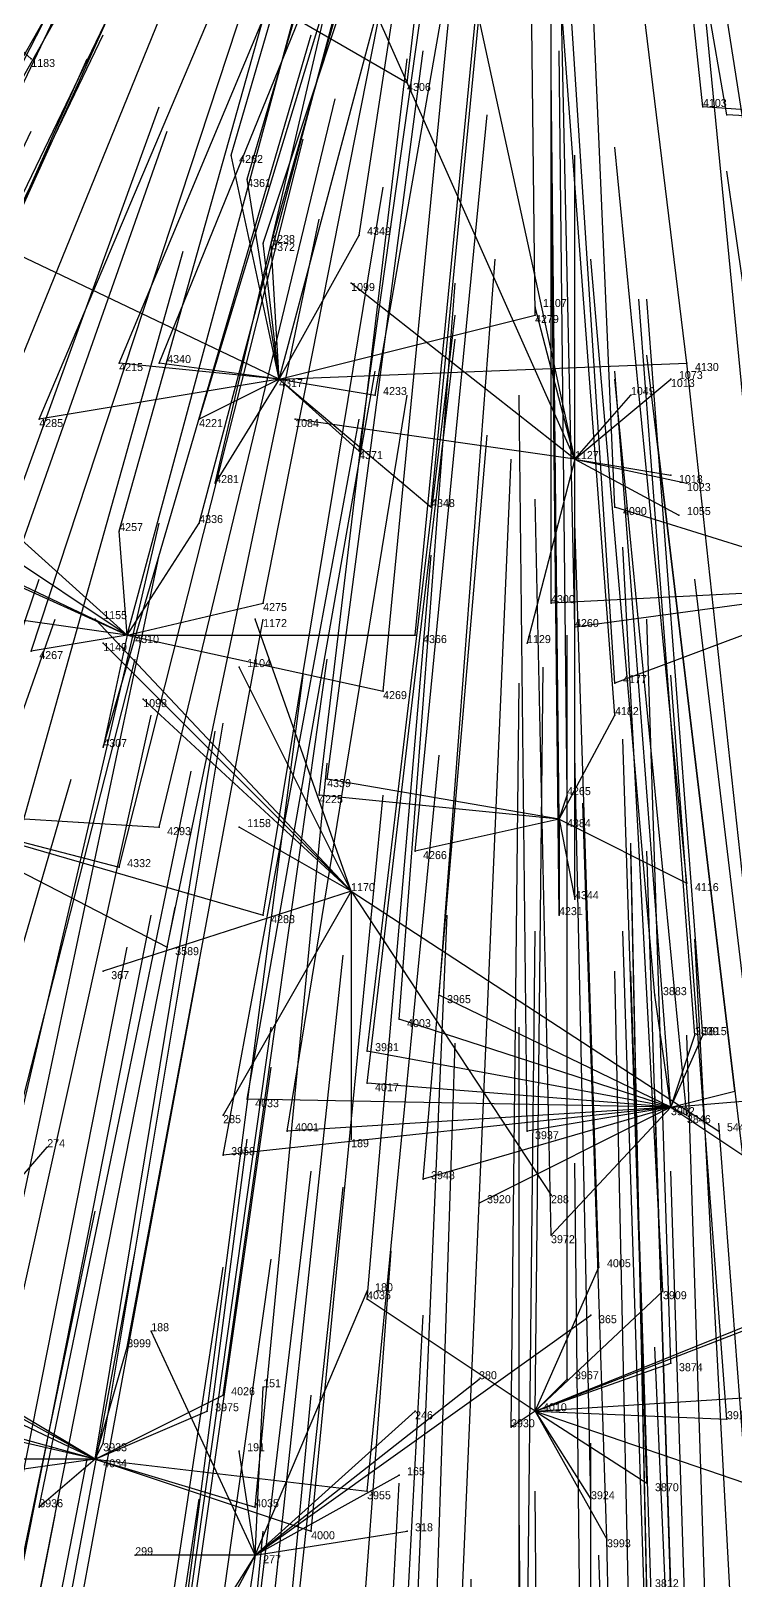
# Model space of a CAD drawing. Extents: x -0.5 to 0.59, y -0.5 to 0.58.
# Drawn here: x -0.067 to 0.021, y -0.3251 to -0.1315 of the extents above; entities that cross this region are included whole.
import ezdxf

# ---------------------------------------------------------------- set-up
doc = ezdxf.new("R2010")
doc.units = 0
for name, color, linetype in [('Facilities', 3, 'CONTINUOUS'), ('Facilities_lines', 3, 'CONTINUOUS'), ('Normals', 1, 'CONTINUOUS'), ('Source_points', 5, 'CONTINUOUS'), ('Text', 3, 'CONTINUOUS')]:
    doc.layers.add(name, color=color, linetype=linetype)

msp = doc.modelspace()

# ---------------------------------------------------------------- linework, layer by layer
at = {"layer": 'Facilities', "color": 3}
for p in [(-0.036, -0.175, -0.447), (0.001, -0.185, -1.25), (-0.055, -0.207, -0.537), (-0.001, -0.23, -0.575), (-0.027, -0.239, -1.25), (0.013, -0.266, -0.666), (-0.004, -0.304, -0.76), (-0.059, -0.31, -0.79), (-0.039, -0.322, -1.25)]:
    msp.add_point(p, dxfattribs=at)
at = {"layer": 'Facilities_lines', "color": 3}
for p, q in [((-0.126, -0.082, -1.25), (-0.067, -0.135, -1.25)), ((-0.07, -0.109, -0.324), (-0.02, -0.138, -0.35)), ((0.001, -0.185, -1.25), (-0.024, -0.129, -1.25)), ((0.001, -0.185, -1.25), (-0.011, -0.13, -1.25)), ((0.06, -0.144, -0.39), (0.017, -0.141, -0.354)), ((0.06, -0.144, -0.39), (0.02, -0.142, -0.358)), ((-0.036, -0.175, -0.447), (-0.042, -0.147, -0.383)), ((-0.036, -0.175, -0.447), (-0.04, -0.15, -0.389)), ((-0.036, -0.175, -0.447), (-0.078, -0.155, -0.434)), ((-0.036, -0.175, -0.447), (-0.038, -0.158, -0.407)), ((-0.036, -0.175, -0.447), (-0.037, -0.158, -0.406)), ((-0.036, -0.175, -0.447), (-0.026, -0.157, -0.397)), ((0.001, -0.185, -1.25), (-0.027, -0.163, -1.25)), ((0.001, -0.185, -1.25), (-0.004, -0.166, -1.25)), ((-0.036, -0.175, -0.447), (-0.004, -0.167, -0.417)), ((-0.036, -0.175, -0.447), (-0.056, -0.173, -0.455)), ((-0.036, -0.175, -0.447), (-0.051, -0.173, -0.451)), ((-0.036, -0.175, -0.447), (0.015, -0.173, -0.435)), ((-0.036, -0.175, -0.447), (-0.066, -0.18, -0.48)), ((-0.036, -0.175, -0.447), (-0.046, -0.18, -0.466)), ((-0.036, -0.175, -0.447), (-0.044, -0.188, -0.483)), ((-0.036, -0.175, -0.447), (-0.024, -0.177, -0.446)), ((-0.036, -0.175, -0.447), (-0.017, -0.191, -0.479)), ((-0.036, -0.175, -0.447), (-0.026, -0.184, -0.465)), ((0.001, -0.185, -1.25), (0.013, -0.175, -1.25)), ((0.001, -0.185, -1.25), (0.013, -0.175, -1.25)), ((0.001, -0.185, -1.25), (0.008, -0.177, -1.25)), ((0.001, -0.185, -1.25), (-0.034, -0.18, -1.25)), ((0.001, -0.185, -1.25), (-0.005, -0.208, -1.25)), ((0.001, -0.185, -1.25), (0.013, -0.187, -1.25)), ((0.001, -0.185, -1.25), (0.015, -0.188, -1.25)), ((0.001, -0.185, -1.25), (0.014, -0.192, -1.25)), ((-0.055, -0.207, -0.537), (-0.085, -0.187, -0.514)), ((-0.055, -0.207, -0.537), (-0.095, -0.188, -0.527)), ((-0.055, -0.207, -0.537), (-0.075, -0.189, -0.507)), ((0.038, -0.201, -0.51), (0.006, -0.191, -0.479)), ((-0.055, -0.207, -0.537), (-0.086, -0.193, -0.529)), ((-0.055, -0.207, -0.537), (-0.046, -0.193, -0.496)), ((-0.055, -0.207, -0.537), (-0.056, -0.194, -0.504)), ((-0.055, -0.207, -0.537), (-0.098, -0.201, -0.559)), ((-0.055, -0.207, -0.537), (-0.098, -0.201, -0.558)), ((0.038, -0.201, -0.51), (-0.002, -0.203, -0.507)), ((0.038, -0.201, -0.51), (0.001, -0.206, -0.515)), ((0.038, -0.201, -0.51), (0.006, -0.213, -0.533)), ((-0.055, -0.207, -0.537), (-0.038, -0.203, -0.518)), ((-0.027, -0.239, -1.25), (-0.059, -0.205, -1.25)), ((-0.027, -0.239, -1.25), (-0.039, -0.205, -1.25)), ((-0.055, -0.207, -0.537), (-0.067, -0.209, -0.549)), ((-0.055, -0.207, -0.537), (-0.058, -0.221, -0.571)), ((-0.055, -0.207, -0.537), (-0.023, -0.214, -0.539)), ((-0.055, -0.207, -0.537), (-0.019, -0.207, -0.521)), ((-0.027, -0.239, -1.25), (-0.058, -0.208, -1.25)), ((-0.027, -0.239, -1.25), (-0.041, -0.211, -1.25)), ((-0.027, -0.239, -1.25), (-0.053, -0.215, -1.25)), ((-0.001, -0.23, -0.575), (0.006, -0.217, -0.542)), ((-0.001, -0.23, -0.575), (-0.03, -0.225, -0.568)), ((-0.001, -0.23, -0.575), (-0.031, -0.227, -0.573)), ((-0.001, -0.23, -0.575), (0, -0.227, -0.567)), ((-0.083, -0.229, -0.608), (-0.05, -0.246, -0.628)), ((-0.083, -0.229, -0.608), (-0.038, -0.242, -0.614)), ((-0.083, -0.229, -0.608), (-0.051, -0.231, -0.591)), ((-0.083, -0.229, -0.608), (-0.056, -0.236, -0.605)), ((-0.001, -0.23, -0.575), (-0.019, -0.234, -0.588)), ((-0.001, -0.23, -0.575), (-0.001, -0.242, -0.605)), ((-0.001, -0.23, -0.575), (0.015, -0.238, -0.597)), ((-0.001, -0.23, -0.575), (0.001, -0.24, -0.6)), ((-0.027, -0.239, -1.25), (-0.041, -0.231, -1.25)), ((-0.027, -0.239, -1.25), (-0.058, -0.249, -1.25)), ((-0.027, -0.239, -1.25), (-0.043, -0.267, -1.25)), ((-0.027, -0.239, -1.25), (-0.027, -0.27, -1.25)), ((-0.027, -0.239, -1.25), (-0.002, -0.277, -1.25)), ((-0.027, -0.239, -1.25), (0.019, -0.269, -1.25)), ((0.013, -0.266, -0.666), (-0.016, -0.252, -0.631)), ((0.013, -0.266, -0.666), (0.011, -0.252, -0.63)), ((0.013, -0.266, -0.666), (-0.021, -0.255, -0.64)), ((0.013, -0.266, -0.666), (0.017, -0.257, -0.644)), ((0.013, -0.266, -0.666), (0.016, -0.257, -0.643)), ((0.013, -0.266, -0.666), (-0.025, -0.259, -0.65)), ((0.013, -0.266, -0.666), (-0.025, -0.263, -0.66)), ((0.013, -0.266, -0.666), (-0.04, -0.265, -0.671)), ((0.013, -0.266, -0.666), (0.021, -0.264, -0.662)), ((0.013, -0.266, -0.666), (0.025, -0.265, -0.666)), ((0.013, -0.266, -0.666), (-0.043, -0.272, -0.687)), ((0.013, -0.266, -0.666), (-0.035, -0.269, -0.677)), ((0.013, -0.266, -0.666), (-0.018, -0.275, -0.688)), ((0.013, -0.266, -0.666), (-0.011, -0.278, -0.695)), ((0.013, -0.266, -0.666), (-0.005, -0.269, -0.674)), ((0.013, -0.266, -0.666), (-0.002, -0.282, -0.706)), ((0.013, -0.266, -0.666), (0.015, -0.267, -0.669)), ((0.013, -0.266, -0.666), (0.022, -0.272, -0.681)), ((-0.097, -0.308, -1.25), (-0.065, -0.271, -1.25)), ((-0.004, -0.304, -0.76), (0.048, -0.283, -0.718)), ((-0.004, -0.304, -0.76), (0.004, -0.286, -0.714)), ((-0.059, -0.31, -0.79), (-0.096, -0.288, -0.759)), ((-0.039, -0.322, -1.25), (-0.025, -0.289, -1.25)), ((-0.004, -0.304, -0.76), (-0.025, -0.29, -0.727)), ((-0.004, -0.304, -0.76), (0.012, -0.289, -0.724)), ((-0.039, -0.322, -1.25), (0.003, -0.292, -1.25)), ((-0.004, -0.304, -0.76), (0.027, -0.292, -0.734)), ((-0.059, -0.31, -0.79), (-0.095, -0.293, -0.77)), ((-0.039, -0.322, -1.25), (-0.052, -0.294, -1.25)), ((-0.059, -0.31, -0.79), (-0.113, -0.295, -0.791)), ((-0.059, -0.31, -0.79), (-0.055, -0.296, -0.752)), ((-0.004, -0.304, -0.76), (0.013, -0.298, -0.746)), ((-0.059, -0.31, -0.79), (-0.077, -0.3, -0.774)), ((-0.039, -0.322, -1.25), (-0.011, -0.3, -1.25)), ((-0.004, -0.304, -0.76), (0, -0.3, -0.75)), ((-0.059, -0.31, -0.79), (-0.043, -0.302, -0.762)), ((-0.039, -0.322, -1.25), (-0.038, -0.301, -1.25)), ((-0.004, -0.304, -0.76), (0.043, -0.301, -0.759)), ((-0.059, -0.31, -0.79), (-0.045, -0.304, -0.767)), ((-0.039, -0.322, -1.25), (-0.019, -0.304, -1.25)), ((-0.004, -0.304, -0.76), (-0.007, -0.306, -0.765)), ((-0.004, -0.304, -0.76), (0.034, -0.317, -0.796)), ((-0.004, -0.304, -0.76), (0.01, -0.313, -0.783)), ((-0.004, -0.304, -0.76), (0.003, -0.315, -0.786)), ((-0.004, -0.304, -0.76), (0.005, -0.32, -0.8)), ((-0.004, -0.304, -0.76), (0.02, -0.305, -0.763)), ((-0.059, -0.31, -0.79), (-0.072, -0.307, -0.789)), ((-0.059, -0.31, -0.79), (-0.058, -0.308, -0.785)), ((-0.039, -0.322, -1.25), (-0.041, -0.309, -1.25)), ((-0.059, -0.31, -0.79), (-0.099, -0.31, -0.813)), ((-0.059, -0.31, -0.79), (-0.088, -0.314, -0.815)), ((-0.059, -0.31, -0.79), (-0.066, -0.316, -0.807)), ((-0.059, -0.31, -0.79), (-0.025, -0.314, -0.788)), ((-0.059, -0.31, -0.79), (-0.032, -0.319, -0.802)), ((-0.059, -0.31, -0.79), (-0.039, -0.316, -0.795)), ((-0.039, -0.322, -1.25), (-0.021, -0.312, -1.25)), ((-0.039, -0.322, -1.25), (-0.02, -0.319, -1.25)), ((-0.039, -0.322, -1.25), (-0.058, -0.352, -1.25)), ((-0.039, -0.322, -1.25), (-0.054, -0.322, -1.25)), ((-0.039, -0.322, -1.25), (-0.053, -0.348, -1.25)), ((-0.039, -0.322, -1.25), (-0.042, -0.342, -1.25))]:
    msp.add_line(p, q, dxfattribs=at)
at = {"layer": 'Normals', "color": 1}
for p, q in [((-0.02, -0.138, -0.35), (-0.009, -0.046, -0.387)), ((0.017, -0.141, -0.354), (0.007, -0.048, -0.39)), ((0.02, -0.142, -0.358), (0.004, -0.05, -0.394)), ((-0.042, -0.147, -0.383), (-0.016, -0.058, -0.421)), ((-0.071, -0.14, -0.392), (-0.025, -0.059, -0.43)), ((-0.04, -0.15, -0.389), (-0.014, -0.062, -0.427)), ((-0.026, -0.157, -0.397), (-0.012, -0.066, -0.436)), ((-0.038, -0.158, -0.407), (-0.009, -0.071, -0.446)), ((-0.037, -0.158, -0.406), (-0.012, -0.07, -0.445)), ((-0.078, -0.155, -0.434), (-0.033, -0.075, -0.473)), ((-0.004, -0.167, -0.417), (-0.005, -0.076, -0.458)), ((0.015, -0.173, -0.435), (0.004, -0.083, -0.475)), ((-0.036, -0.175, -0.447), (-0.012, -0.085, -0.482)), ((-0.056, -0.173, -0.455), (-0.02, -0.087, -0.492)), ((-0.051, -0.173, -0.451), (-0.016, -0.087, -0.488)), ((-0.024, -0.177, -0.446), (-0.008, -0.086, -0.484)), ((-0.046, -0.18, -0.466), (-0.019, -0.091, -0.501)), ((-0.026, -0.184, -0.465), (-0.013, -0.092, -0.502)), ((-0.066, -0.18, -0.48), (-0.03, -0.095, -0.518)), ((-0.044, -0.188, -0.483), (-0.023, -0.098, -0.52)), ((-0.017, -0.191, -0.479), (-0.008, -0.099, -0.517)), ((0.006, -0.191, -0.479), (0.002, -0.099, -0.517)), ((-0.085, -0.187, -0.514), (-0.045, -0.104, -0.552)), ((-0.075, -0.189, -0.507), (-0.04, -0.103, -0.545)), ((-0.046, -0.193, -0.496), (-0.022, -0.103, -0.534)), ((0.03, -0.194, -0.49), (0.016, -0.104, -0.531)), ((-0.095, -0.188, -0.527), (-0.053, -0.106, -0.565)), ((-0.056, -0.194, -0.504), (-0.031, -0.105, -0.542)), ((-0.086, -0.193, -0.529), (-0.048, -0.109, -0.568)), ((-0.002, -0.203, -0.507), (-0.002, -0.11, -0.544)), ((-0.038, -0.203, -0.518), (-0.02, -0.112, -0.555)), ((0.001, -0.206, -0.515), (-0.001, -0.114, -0.554)), ((-0.019, -0.207, -0.521), (-0.01, -0.115, -0.558)), ((0.025, -0.208, -0.523), (0.016, -0.116, -0.561)), ((-0.098, -0.201, -0.559), (-0.058, -0.117, -0.596)), ((-0.098, -0.201, -0.558), (-0.058, -0.117, -0.596)), ((-0.055, -0.207, -0.537), (-0.031, -0.118, -0.573)), ((-0.067, -0.209, -0.549), (-0.038, -0.121, -0.586)), ((0.006, -0.213, -0.533), (0, -0.121, -0.572)), ((-0.023, -0.214, -0.539), (-0.014, -0.122, -0.577)), ((0.006, -0.217, -0.542), (-0.001, -0.124, -0.58)), ((-0.098, -0.215, -0.592), (-0.058, -0.132, -0.63)), ((-0.058, -0.221, -0.571), (-0.032, -0.132, -0.607)), ((-0.098, -0.22, -0.602), (-0.06, -0.135, -0.639)), ((-0.067, -0.135, -1.25), (-0.067, -0.135, -1.15)), ((-0.031, -0.227, -0.573), (-0.02, -0.135, -0.611)), ((-0.03, -0.225, -0.568), (-0.018, -0.134, -0.606)), ((0, -0.227, -0.567), (-0.001, -0.134, -0.605)), ((-0.001, -0.23, -0.575), (-0.002, -0.137, -0.613)), ((-0.083, -0.229, -0.608), (-0.051, -0.141, -0.645)), ((-0.051, -0.231, -0.591), (-0.029, -0.14, -0.628)), ((-0.019, -0.234, -0.588), (-0.01, -0.142, -0.625)), ((-0.107, -0.228, -0.629), (-0.067, -0.144, -0.666)), ((-0.081, -0.232, -0.614), (-0.05, -0.144, -0.651)), ((-0.056, -0.236, -0.605), (-0.033, -0.145, -0.642)), ((0.001, -0.24, -0.6), (0.001, -0.147, -0.638)), ((0.015, -0.238, -0.597), (0.006, -0.146, -0.635)), ((0.033, -0.24, -0.607), (0.02, -0.149, -0.645)), ((-0.038, -0.242, -0.614), (-0.023, -0.151, -0.651)), ((-0.001, -0.242, -0.605), (-0.002, -0.15, -0.643)), ((-0.05, -0.246, -0.628), (-0.031, -0.155, -0.665)), ((-0.073, -0.248, -0.647), (-0.048, -0.159, -0.684)), ((-0.016, -0.252, -0.631), (-0.009, -0.16, -0.67)), ((0.011, -0.252, -0.63), (0.003, -0.16, -0.669)), ((-0.027, -0.163, -1.25), (-0.027, -0.163, -1.15)), ((-0.021, -0.255, -0.64), (-0.014, -0.163, -0.679)), ((-0.004, -0.166, -1.25), (-0.004, -0.166, -1.15)), ((0.016, -0.257, -0.643), (0.009, -0.165, -0.681)), ((0.017, -0.257, -0.644), (0.01, -0.165, -0.682)), ((-0.025, -0.259, -0.65), (-0.014, -0.167, -0.687)), ((-0.025, -0.263, -0.66), (-0.014, -0.17, -0.697)), ((0.021, -0.264, -0.662), (0.01, -0.172, -0.7)), ((-0.04, -0.265, -0.671), (-0.024, -0.174, -0.708)), ((0.013, -0.266, -0.666), (0.006, -0.174, -0.704)), ((0.025, -0.265, -0.666), (0.015, -0.173, -0.704)), ((0.015, -0.267, -0.669), (0.006, -0.175, -0.707)), ((0.013, -0.175, -1.25), (0.013, -0.175, -1.15)), ((0.013, -0.175, -1.25), (0.013, -0.175, -1.15)), ((-0.035, -0.269, -0.677), (-0.02, -0.177, -0.714)), ((-0.005, -0.269, -0.674), (-0.006, -0.177, -0.711)), ((0.008, -0.177, -1.25), (0.008, -0.177, -1.15)), ((-0.043, -0.272, -0.687), (-0.026, -0.18, -0.724)), ((-0.034, -0.18, -1.25), (-0.034, -0.18, -1.15)), ((0.022, -0.272, -0.681), (0.011, -0.18, -0.719)), ((-0.018, -0.275, -0.688), (-0.01, -0.182, -0.725)), ((-0.011, -0.278, -0.695), (-0.007, -0.185, -0.732)), ((0.001, -0.185, -1.25), (0.001, -0.185, -1.15)), ((0.013, -0.187, -1.25), (0.013, -0.187, -1.15)), ((0.015, -0.188, -1.25), (0.015, -0.188, -1.15)), ((-0.002, -0.282, -0.706), (-0.004, -0.19, -0.743)), ((-0.072, -0.283, -0.729), (-0.051, -0.193, -0.768)), ((0.004, -0.286, -0.714), (0.001, -0.193, -0.751)), ((0.014, -0.192, -1.25), (0.014, -0.192, -1.15)), ((-0.07, -0.287, -0.739), (-0.051, -0.197, -0.777)), ((-0.025, -0.29, -0.727), (-0.017, -0.197, -0.765)), ((0.012, -0.289, -0.724), (0.007, -0.196, -0.761)), ((-0.096, -0.288, -0.759), (-0.066, -0.2, -0.796)), ((0.027, -0.292, -0.734), (0.016, -0.2, -0.772)), ((-0.095, -0.293, -0.77), (-0.064, -0.205, -0.807)), ((-0.059, -0.205, -1.25), (-0.059, -0.205, -1.15)), ((-0.055, -0.296, -0.752), (-0.038, -0.205, -0.789)), ((-0.039, -0.205, -1.25), (-0.039, -0.205, -1.15)), ((0.013, -0.298, -0.746), (0.01, -0.205, -0.783)), ((0, -0.3, -0.75), (0, -0.207, -0.786)), ((-0.058, -0.208, -1.25), (-0.058, -0.208, -1.15)), ((-0.005, -0.208, -1.25), (-0.005, -0.208, -1.15)), ((-0.077, -0.3, -0.774), (-0.054, -0.21, -0.812)), ((-0.043, -0.302, -0.762), (-0.03, -0.21, -0.8)), ((-0.041, -0.211, -1.25), (-0.041, -0.211, -1.15)), ((-0.004, -0.304, -0.76), (-0.003, -0.211, -0.797)), ((-0.045, -0.304, -0.767), (-0.033, -0.212, -0.805)), ((0.02, -0.305, -0.763), (0.013, -0.212, -0.8)), ((-0.007, -0.306, -0.765), (-0.006, -0.213, -0.803)), ((-0.053, -0.215, -1.25), (-0.053, -0.215, -1.15)), ((-0.072, -0.307, -0.789), (-0.052, -0.217, -0.827)), ((-0.058, -0.308, -0.785), (-0.043, -0.218, -0.823)), ((-0.059, -0.31, -0.79), (-0.044, -0.219, -0.828)), ((0.01, -0.313, -0.783), (0.007, -0.22, -0.821)), ((-0.025, -0.314, -0.788), (-0.016, -0.222, -0.826)), ((0.003, -0.315, -0.786), (0.001, -0.222, -0.824)), ((-0.066, -0.316, -0.807), (-0.047, -0.224, -0.843)), ((-0.039, -0.316, -0.795), (-0.03, -0.223, -0.832)), ((-0.088, -0.314, -0.815), (-0.062, -0.225, -0.852)), ((-0.032, -0.319, -0.802), (-0.023, -0.227, -0.84)), ((0.005, -0.32, -0.8), (0.002, -0.228, -0.838)), ((-0.041, -0.231, -1.25), (-0.041, -0.231, -1.15)), ((0.01, -0.326, -0.814), (0.008, -0.233, -0.852)), ((0.01, -0.327, -0.818), (0.008, -0.234, -0.855)), ((0.013, -0.327, -0.818), (0.01, -0.234, -0.855)), ((-0.027, -0.239, -1.25), (-0.027, -0.239, -1.15)), ((-0.067, -0.332, -0.847), (-0.049, -0.241, -0.884)), ((-0.07, -0.333, -0.851), (-0.052, -0.242, -0.887)), ((-0.019, -0.335, -0.839), (-0.015, -0.242, -0.876)), ((-0.005, -0.337, -0.843), (-0.004, -0.244, -0.88)), ((0.01, -0.337, -0.842), (0.007, -0.244, -0.88)), ((0.021, -0.338, -0.846), (0.016, -0.245, -0.883)), ((-0.073, -0.337, -0.862), (-0.055, -0.246, -0.899)), ((-0.038, -0.34, -0.855), (-0.028, -0.247, -0.891)), ((-0.063, -0.34, -0.864), (-0.046, -0.248, -0.901)), ((-0.058, -0.249, -1.25), (-0.058, -0.249, -1.15)), ((0.008, -0.342, -0.854), (0.006, -0.249, -0.892)), ((0.011, -0.342, -0.855), (0.008, -0.249, -0.892)), ((-0.05, -0.348, -0.879), (-0.037, -0.256, -0.917)), ((-0.006, -0.349, -0.873), (-0.006, -0.256, -0.91)), ((0.018, -0.35, -0.876), (0.015, -0.257, -0.913)), ((-0.017, -0.35, -0.877), (-0.014, -0.258, -0.914)), ((-0.05, -0.352, -0.89), (-0.037, -0.261, -0.928)), ((0.014, -0.357, -0.894), (0.011, -0.264, -0.931)), ((-0.043, -0.267, -1.25), (-0.043, -0.267, -1.15)), ((0.026, -0.36, -0.903), (0.019, -0.268, -0.94)), ((0.019, -0.269, -1.25), (0.019, -0.269, -1.15)), ((-0.065, -0.271, -1.25), (-0.065, -0.271, -1.15)), ((-0.052, -0.362, -0.916), (-0.04, -0.27, -0.952)), ((-0.027, -0.27, -1.25), (-0.027, -0.27, -1.15)), ((-0.043, -0.366, -0.922), (-0.032, -0.274, -0.959)), ((0.002, -0.366, -0.915), (0.001, -0.273, -0.952)), ((0.016, -0.367, -0.919), (0.013, -0.274, -0.955)), ((-0.038, -0.369, -0.928), (-0.028, -0.276, -0.964)), ((-0.015, -0.371, -0.928), (-0.011, -0.278, -0.964)), ((-0.002, -0.277, -1.25), (-0.002, -0.277, -1.15)), ((-0.078, -0.37, -0.944), (-0.059, -0.279, -0.981)), ((-0.071, -0.375, -0.954), (-0.054, -0.284, -0.992)), ((-0.029, -0.377, -0.945), (-0.022, -0.284, -0.982)), ((-0.057, -0.378, -0.955), (-0.043, -0.286, -0.992)), ((-0.05, -0.377, -0.951), (-0.037, -0.285, -0.988)), ((-0.025, -0.289, -1.25), (-0.025, -0.289, -1.15)), ((-0.023, -0.385, -0.963), (-0.018, -0.292, -1)), ((0.003, -0.292, -1.25), (0.003, -0.292, -1.15)), ((-0.052, -0.294, -1.25), (-0.052, -0.294, -1.15)), ((0.015, -0.388, -0.971), (0.011, -0.296, -1.009)), ((-0.011, -0.3, -1.25), (-0.011, -0.3, -1.15)), ((-0.041, -0.395, -0.992), (-0.032, -0.302, -1.029)), ((-0.038, -0.301, -1.25), (-0.038, -0.301, -1.15)), ((-0.019, -0.304, -1.25), (-0.019, -0.304, -1.15)), ((-0.041, -0.309, -1.25), (-0.041, -0.309, -1.15)), ((0.003, -0.401, -1.003), (0.003, -0.308, -1.04)), ((-0.078, -0.402, -1.023), (-0.06, -0.31, -1.06)), ((-0.026, -0.406, -1.016), (-0.021, -0.313, -1.053)), ((-0.021, -0.312, -1.25), (-0.021, -0.312, -1.15)), ((-0.06, -0.407, -1.028), (-0.046, -0.315, -1.065)), ((-0.003, -0.407, -1.017), (-0.004, -0.314, -1.055)), ((-0.082, -0.408, -1.041), (-0.064, -0.317, -1.078)), ((-0.005, -0.409, -1.023), (-0.006, -0.316, -1.06)), ((-0.047, -0.411, -1.034), (-0.038, -0.319, -1.071)), ((-0.02, -0.319, -1.25), (-0.02, -0.319, -1.15)), ((0.007, -0.413, -1.032), (0.005, -0.32, -1.069)), ((-0.054, -0.322, -1.25), (-0.054, -0.322, -1.15)), ((-0.039, -0.322, -1.25), (-0.039, -0.322, -1.15)), ((0.007, -0.415, -1.037), (0.004, -0.322, -1.073)), ((-0.013, -0.418, -1.045), (-0.012, -0.325, -1.083))]:
    msp.add_line(p, q, dxfattribs=at)
at = {"layer": 'Source_points', "color": 5}
for p in [(-0.067, -0.135, -1.25), (-0.02, -0.138, -0.35), (0.017, -0.141, -0.354), (0.02, -0.142, -0.358), (-0.042, -0.147, -0.383), (-0.04, -0.15, -0.389), (-0.038, -0.158, -0.407), (-0.037, -0.158, -0.406), (-0.026, -0.157, -0.397), (-0.027, -0.163, -1.25), (-0.004, -0.166, -1.25), (-0.004, -0.167, -0.417), (-0.056, -0.173, -0.455), (-0.051, -0.173, -0.451), (0.015, -0.173, -0.435), (0.013, -0.175, -1.25), (0.013, -0.175, -1.25), (-0.024, -0.177, -0.446), (0.008, -0.177, -1.25), (-0.066, -0.18, -0.48), (-0.046, -0.18, -0.466), (-0.034, -0.18, -1.25), (-0.026, -0.184, -0.465), (0.013, -0.187, -1.25), (-0.044, -0.188, -0.483), (0.015, -0.188, -1.25), (-0.017, -0.191, -0.479), (0.006, -0.191, -0.479), (-0.046, -0.193, -0.496), (0.014, -0.192, -1.25), (-0.056, -0.194, -0.504), (-0.038, -0.203, -0.518), (-0.002, -0.203, -0.507), (-0.059, -0.205, -1.25), (-0.039, -0.205, -1.25), (-0.019, -0.207, -0.521), (0.001, -0.206, -0.515), (-0.067, -0.209, -0.549), (-0.058, -0.208, -1.25), (-0.005, -0.208, -1.25), (-0.041, -0.211, -1.25), (-0.023, -0.214, -0.539), (0.006, -0.213, -0.533), (-0.053, -0.215, -1.25), (0.006, -0.217, -0.542), (-0.058, -0.221, -0.571), (-0.03, -0.225, -0.568), (-0.031, -0.227, -0.573), (0, -0.227, -0.567), (-0.051, -0.231, -0.591), (-0.041, -0.231, -1.25), (-0.019, -0.234, -0.588), (-0.056, -0.236, -0.605), (0.015, -0.238, -0.597), (0.001, -0.24, -0.6), (-0.038, -0.242, -0.614), (-0.001, -0.242, -0.605), (-0.05, -0.246, -0.628), (-0.058, -0.249, -1.25), (-0.016, -0.252, -0.631), (0.011, -0.252, -0.63), (-0.021, -0.255, -0.64), (0.016, -0.257, -0.643), (0.017, -0.257, -0.644), (-0.025, -0.259, -0.65), (-0.025, -0.263, -0.66), (-0.04, -0.265, -0.671), (0.021, -0.264, -0.662), (-0.043, -0.267, -1.25), (0.015, -0.267, -0.669), (-0.035, -0.269, -0.677), (-0.005, -0.269, -0.674), (0.019, -0.269, -1.25), (-0.065, -0.271, -1.25), (-0.027, -0.27, -1.25), (-0.043, -0.272, -0.687), (-0.018, -0.275, -0.688), (-0.011, -0.278, -0.695), (-0.002, -0.277, -1.25), (-0.002, -0.282, -0.706), (0.004, -0.286, -0.714), (-0.025, -0.289, -1.25), (-0.025, -0.29, -0.727), (0.012, -0.289, -0.724), (0.003, -0.292, -1.25), (-0.052, -0.294, -1.25), (-0.055, -0.296, -0.752), (0.013, -0.298, -0.746), (-0.011, -0.3, -1.25), (0, -0.3, -0.75), (-0.043, -0.302, -0.762), (-0.038, -0.301, -1.25), (-0.045, -0.304, -0.767), (-0.019, -0.304, -1.25), (0.02, -0.305, -0.763), (-0.007, -0.306, -0.765), (-0.058, -0.308, -0.785), (-0.041, -0.309, -1.25), (-0.021, -0.312, -1.25), (0.01, -0.313, -0.783), (-0.025, -0.314, -0.788), (0.003, -0.315, -0.786), (-0.066, -0.316, -0.807), (-0.039, -0.316, -0.795), (-0.032, -0.319, -0.802), (-0.02, -0.319, -1.25), (0.005, -0.32, -0.8), (-0.054, -0.322, -1.25)]:
    msp.add_point(p, dxfattribs=at)

# ---------------------------------------------------------------- texts
at = {"layer": 'Text', "color": 3}
for s, p in [('1183', (-0.067, -0.136, -1.25)), ('4306', (-0.02, -0.139, -0.35)), ('4103', (0.017, -0.141, -0.354)), ('4262', (-0.041, -0.148, -0.383)), ('4361', (-0.04, -0.151, -0.389)), ('4349', (-0.025, -0.157, -0.397)), ('4238', (-0.037, -0.158, -0.406)), ('4372', (-0.037, -0.159, -0.407)), ('1099', (-0.027, -0.164, -1.25)), ('1107', (-0.003, -0.166, -1.25)), ('4279', (-0.004, -0.168, -0.417)), ('4340', (-0.05, -0.173, -0.451)), ('4215', (-0.056, -0.174, -0.455)), ('1073', (0.014, -0.175, -1.25)), ('4130', (0.016, -0.174, -0.435)), ('4317', (-0.036, -0.176, -0.447)), ('4233', (-0.023, -0.177, -0.446)), ('1049', (0.008, -0.177, -1.25)), ('1013', (0.013, -0.176, -1.25)), ('4285', (-0.066, -0.181, -0.48)), ('4221', (-0.046, -0.181, -0.466)), ('1084', (-0.034, -0.181, -1.25)), ('4371', (-0.026, -0.185, -0.465)), ('1127', (0.001, -0.185, -1.25)), ('4281', (-0.044, -0.188, -0.483)), ('1018', (0.014, -0.188, -1.25)), ('1023', (0.015, -0.189, -1.25)), ('4348', (-0.017, -0.191, -0.479)), ('4090', (0.007, -0.192, -0.479)), ('1055', (0.015, -0.192, -1.25)), ('4257', (-0.056, -0.194, -0.504)), ('4336', (-0.046, -0.193, -0.496)), ('4275', (-0.038, -0.204, -0.518)), ('4300', (-0.002, -0.203, -0.507)), ('1155', (-0.058, -0.205, -1.25)), ('1172', (-0.038, -0.206, -1.25)), ('4260', (0.001, -0.206, -0.515)), ('4310', (-0.054, -0.208, -0.537)), ('4366', (-0.018, -0.208, -0.521)), ('1129', (-0.005, -0.208, -1.25)), ('4267', (-0.066, -0.21, -0.549)), ('1149', (-0.058, -0.209, -1.25)), ('1104', (-0.04, -0.211, -1.25)), ('4177', (0.007, -0.213, -0.533)), ('4269', (-0.023, -0.215, -0.539)), ('1098', (-0.053, -0.216, -1.25)), ('4182', (0.006, -0.217, -0.542)), ('4307', (-0.058, -0.221, -0.571)), ('4339', (-0.03, -0.226, -0.568)), ('4265', (0, -0.227, -0.567)), ('4225', (-0.031, -0.228, -0.573)), ('1158', (-0.04, -0.231, -1.25)), ('4384', (0, -0.231, -0.575)), ('4293', (-0.05, -0.232, -0.591)), ('4266', (-0.018, -0.235, -0.588)), ('4332', (-0.055, -0.236, -0.605)), ('1170', (-0.027, -0.239, -1.25)), ('4116', (0.016, -0.239, -0.597)), ('4344', (0.001, -0.24, -0.6)), ('4288', (-0.037, -0.243, -0.614)), ('4231', (-0.001, -0.242, -0.605)), ('3589', (-0.049, -0.247, -0.628)), ('367', (-0.057, -0.25, -1.25)), ('3883', (0.012, -0.252, -0.63)), ('3965', (-0.015, -0.253, -0.631)), ('4003', (-0.02, -0.256, -0.64)), ('3839', (0.016, -0.257, -0.643)), ('3815', (0.017, -0.257, -0.644)), ('3981', (-0.024, -0.259, -0.65)), ('4017', (-0.024, -0.264, -0.66)), ('4033', (-0.039, -0.266, -0.671)), ('285', (-0.043, -0.268, -1.25)), ('3902', (0.013, -0.267, -0.666)), ('3846', (0.015, -0.268, -0.669)), ('4001', (-0.034, -0.269, -0.677)), ('3937', (-0.004, -0.27, -0.674)), ('544', (0.02, -0.269, -1.25)), ('274', (-0.065, -0.271, -1.25)), ('3958', (-0.042, -0.272, -0.687)), ('189', (-0.027, -0.271, -1.25)), ('3948', (-0.017, -0.275, -0.688)), ('3920', (-0.01, -0.278, -0.695)), ('288', (-0.002, -0.278, -1.25)), ('3972', (-0.002, -0.283, -0.706)), ('4005', (0.005, -0.286, -0.714)), ('180', (-0.024, -0.289, -1.25)), ('4036', (-0.025, -0.29, -0.727)), ('3909', (0.012, -0.29, -0.724)), ('365', (0.004, -0.293, -1.25)), ('188', (-0.052, -0.294, -1.25)), ('3999', (-0.055, -0.296, -0.752)), ('3874', (0.014, -0.299, -0.746)), ('151', (-0.038, -0.301, -1.25)), ('380', (-0.011, -0.3, -1.25)), ('3967', (0.001, -0.3, -0.75)), ('4026', (-0.042, -0.302, -0.762)), ('3975', (-0.044, -0.304, -0.767)), ('4010', (-0.003, -0.304, -0.76)), ('246', (-0.019, -0.305, -1.25)), ('3930', (-0.007, -0.306, -0.765)), ('3911', (0.02, -0.305, -0.763)), ('3933', (-0.058, -0.309, -0.785)), ('191', (-0.04, -0.309, -1.25)), ('4034', (-0.058, -0.311, -0.79)), ('165', (-0.02, -0.312, -1.25)), ('3870', (0.011, -0.314, -0.783)), ('3936', (-0.066, -0.316, -0.807)), ('4035', (-0.039, -0.316, -0.795)), ('3955', (-0.025, -0.315, -0.788)), ('3924', (0.003, -0.315, -0.786)), ('4000', (-0.032, -0.32, -0.802)), ('318', (-0.019, -0.319, -1.25)), ('299', (-0.054, -0.322, -1.25)), ('3993', (0.005, -0.321, -0.8)), ('277', (-0.038, -0.323, -1.25)), ('3812', (0.011, -0.326, -0.814))]:
    msp.add_text(s, height=0.001, dxfattribs=at).set_placement(p)

doc.saveas('drawing.dxf')
